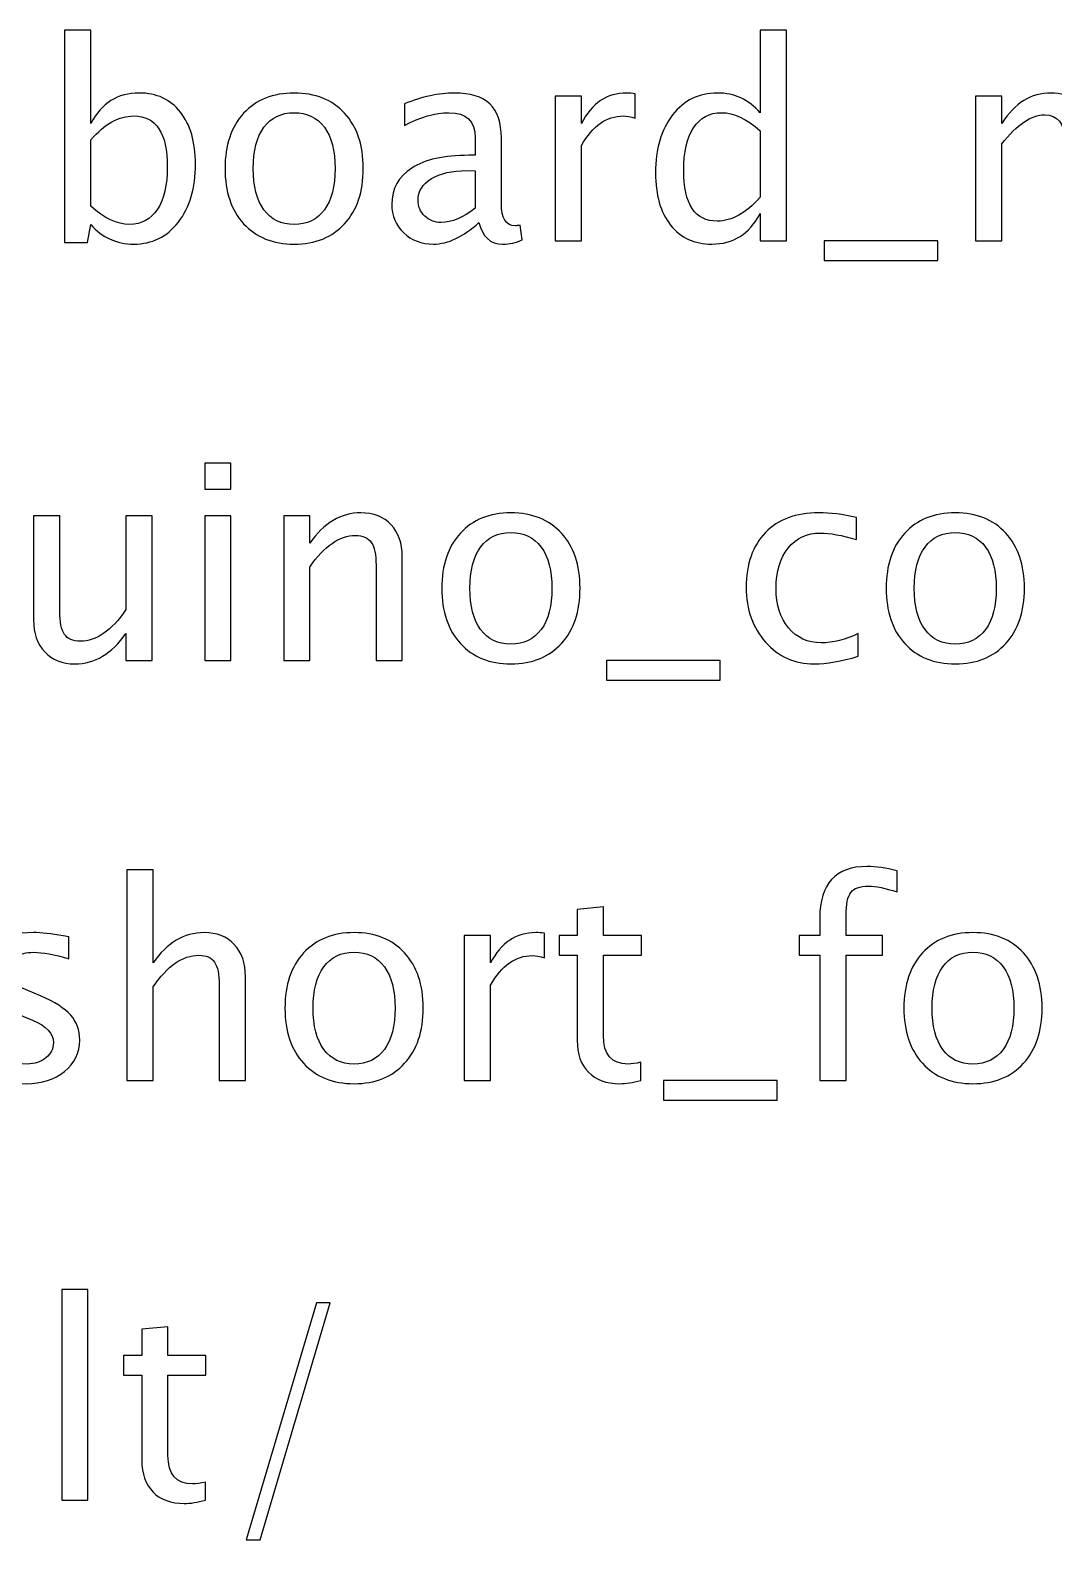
# Model space of a CAD drawing. Header units: centimetres. Extents: x -55 to 43, y -73 to 74.
# Drawn here: x 32.91 to 37.67, y 53.63 to 60.65 of the extents above; entities that cross this region are included whole.
import ezdxf

# ---------------------------------------------------------------- set-up
doc = ezdxf.new("R2010")
doc.units = ezdxf.units.CM
doc.header["$MEASUREMENT"] = 0
doc.layers.add('Layer 1', color=7, linetype='Continuous')

msp = doc.modelspace()

# ---------------------------------------------------------------- linework, layer by layer
at = {"layer": 'Layer 1'}
for points, knots in [([(33.07403, 59.66282), (33.07403, 59.66282), (33.07403, 60.64961), (33.07403, 60.64961), (33.07403, 60.64961), (33.07403, 60.64961), (33.19595, 60.64961), (33.19595, 60.64961), (33.19595, 60.64961), (33.19595, 60.64961), (33.19595, 60.21633), (33.19595, 60.21633), (33.19595, 60.21633), (33.2459, 60.31052), (33.32105, 60.35751), (33.42116, 60.35751), (33.42116, 60.35751), (33.50223, 60.35751), (33.56594, 60.32809), (33.61251, 60.26903), (33.61251, 60.26903), (33.65908, 60.20998), (33.68236, 60.12933), (33.68236, 60.0271), (33.68236, 60.0271), (33.68236, 59.91576), (33.6559, 59.8258), (33.6032, 59.75765), (33.6032, 59.75765), (33.55049, 59.68928), (33.48107, 59.6552), (33.39513, 59.6552), (33.39513, 59.6552), (33.31533, 59.6552), (33.24887, 59.68568), (33.19595, 59.74685), (33.19595, 59.74685), (33.19595, 59.74685), (33.18113, 59.66282), (33.18113, 59.66282), (33.18113, 59.66282), (33.18113, 59.66282), (33.07403, 59.66282), (33.07403, 59.66282)], [0, 0, 0, 0, 0.0833333, 0.0833333, 0.0833333, 0.0833333, 0.1666667, 0.1666667, 0.1666667, 0.1666667, 0.25, 0.25, 0.25, 0.25, 0.3333333, 0.3333333, 0.3333333, 0.3333333, 0.4166667, 0.4166667, 0.4166667, 0.4166667, 0.5, 0.5, 0.5, 0.5, 0.5833333, 0.5833333, 0.5833333, 0.5833333, 0.6666667, 0.6666667, 0.6666667, 0.6666667, 0.75, 0.75, 0.75, 0.75, 0.8333333, 0.8333333, 0.8333333, 0.8333333, 1, 1, 1, 1]), ([(36.30744, 59.67044), (36.30744, 59.67044), (36.30744, 59.79681), (36.30744, 59.79681), (36.30744, 59.79681), (36.2577, 59.7024), (36.18277, 59.6552), (36.08265, 59.6552), (36.08265, 59.6552), (36.00137, 59.6552), (35.93745, 59.68462), (35.89088, 59.74368), (35.89088, 59.74368), (35.84431, 59.80273), (35.82103, 59.88338), (35.82103, 59.98561), (35.82103, 59.98561), (35.82103, 60.09737), (35.84749, 60.18733), (35.90019, 60.25549), (35.90019, 60.25549), (35.95311, 60.32343), (36.02254, 60.35751), (36.10869, 60.35751), (36.10869, 60.35751), (36.18848, 60.35751), (36.25495, 60.32703), (36.30744, 60.26586), (36.30744, 60.26586), (36.30744, 60.26586), (36.30744, 60.64961), (36.30744, 60.64961), (36.30744, 60.64961), (36.30744, 60.64961), (36.42936, 60.64961), (36.42936, 60.64961), (36.42936, 60.64961), (36.42936, 60.64961), (36.42936, 59.67044), (36.42936, 59.67044), (36.42936, 59.67044), (36.42936, 59.67044), (36.30744, 59.67044), (36.30744, 59.67044)], [0, 0, 0, 0, 0.0833333, 0.0833333, 0.0833333, 0.0833333, 0.1666667, 0.1666667, 0.1666667, 0.1666667, 0.25, 0.25, 0.25, 0.25, 0.3333333, 0.3333333, 0.3333333, 0.3333333, 0.4166667, 0.4166667, 0.4166667, 0.4166667, 0.5, 0.5, 0.5, 0.5, 0.5833333, 0.5833333, 0.5833333, 0.5833333, 0.6666667, 0.6666667, 0.6666667, 0.6666667, 0.75, 0.75, 0.75, 0.75, 0.8333333, 0.8333333, 0.8333333, 0.8333333, 1, 1, 1, 1]), ([(34.14125, 59.6552), (34.0424, 59.6552), (33.96409, 59.68674), (33.90651, 59.74982), (33.90651, 59.74982), (33.84873, 59.81289), (33.81994, 59.89862), (33.81994, 60.00678), (33.81994, 60.00678), (33.81994, 60.11473), (33.84873, 60.20024), (33.90651, 60.26311), (33.90651, 60.26311), (33.96409, 60.32597), (34.0424, 60.35751), (34.14125, 60.35751), (34.14125, 60.35751), (34.2401, 60.35751), (34.31842, 60.32597), (34.37599, 60.26311), (34.37599, 60.26311), (34.43377, 60.20024), (34.46256, 60.11473), (34.46256, 60.00678), (34.46256, 60.00678), (34.46256, 59.89862), (34.43377, 59.81289), (34.37599, 59.74982), (34.37599, 59.74982), (34.31842, 59.68674), (34.2401, 59.6552), (34.14125, 59.6552)], [0, 0, 0, 0, 0.1111111, 0.1111111, 0.1111111, 0.1111111, 0.2222222, 0.2222222, 0.2222222, 0.2222222, 0.3333333, 0.3333333, 0.3333333, 0.3333333, 0.4444444, 0.4444444, 0.4444444, 0.4444444, 0.5555556, 0.5555556, 0.5555556, 0.5555556, 0.6666667, 0.6666667, 0.6666667, 0.6666667, 0.7777778, 0.7777778, 0.7777778, 0.7777778, 1, 1, 1, 1]), ([(35.0004, 59.75617), (34.92717, 59.68886), (34.85668, 59.6552), (34.78895, 59.6552), (34.78895, 59.6552), (34.73328, 59.6552), (34.68692, 59.67256), (34.65031, 59.70748), (34.65031, 59.70748), (34.61348, 59.74241), (34.59506, 59.78643), (34.59506, 59.83956), (34.59506, 59.83956), (34.59506, 59.91301), (34.62596, 59.96953), (34.68777, 60.0089), (34.68777, 60.0089), (34.74958, 60.04827), (34.83827, 60.06795), (34.95384, 60.06795), (34.95384, 60.06795), (34.95384, 60.06795), (34.98241, 60.06795), (34.98241, 60.06795), (34.98241, 60.06795), (34.98241, 60.06795), (34.98241, 60.14902), (34.98241, 60.14902), (34.98241, 60.14902), (34.98241, 60.22712), (34.94177, 60.26607), (34.86028, 60.26607), (34.86028, 60.26607), (34.7972, 60.26607), (34.7282, 60.24617), (34.65348, 60.20638), (34.65348, 60.20638), (34.65348, 60.20638), (34.65348, 60.30671), (34.65348, 60.30671), (34.65348, 60.30671), (34.73561, 60.34058), (34.81308, 60.35751), (34.88568, 60.35751), (34.88568, 60.35751), (34.9604, 60.35751), (35.01564, 60.34058), (35.05099, 60.3065), (35.05099, 60.3065), (35.08655, 60.27242), (35.10433, 60.21993), (35.10433, 60.14902), (35.10433, 60.14902), (35.10433, 60.14902), (35.10433, 59.84485), (35.10433, 59.84485), (35.10433, 59.84485), (35.10433, 59.77522), (35.12571, 59.74029), (35.16868, 59.74029), (35.16868, 59.74029), (35.17397, 59.74029), (35.1818, 59.74114), (35.19217, 59.74283), (35.19217, 59.74283), (35.19217, 59.74283), (35.20085, 59.6751), (35.20085, 59.6751), (35.20085, 59.6751), (35.17312, 59.66176), (35.14264, 59.6552), (35.1092, 59.6552), (35.1092, 59.6552), (35.05226, 59.6552), (35.01607, 59.68886), (35.0004, 59.75617)], [0, 0, 0, 0, 0.05, 0.05, 0.05, 0.05, 0.1, 0.1, 0.1, 0.1, 0.15, 0.15, 0.15, 0.15, 0.2, 0.2, 0.2, 0.2, 0.25, 0.25, 0.25, 0.25, 0.3, 0.3, 0.3, 0.3, 0.35, 0.35, 0.35, 0.35, 0.4, 0.4, 0.4, 0.4, 0.45, 0.45, 0.45, 0.45, 0.5, 0.5, 0.5, 0.5, 0.55, 0.55, 0.55, 0.55, 0.6, 0.6, 0.6, 0.6, 0.65, 0.65, 0.65, 0.65, 0.7, 0.7, 0.7, 0.7, 0.75, 0.75, 0.75, 0.75, 0.8, 0.8, 0.8, 0.8, 0.85, 0.85, 0.85, 0.85, 0.9, 0.9, 0.9, 0.9, 1, 1, 1, 1]), ([(35.35473, 59.67044), (35.35473, 59.67044), (35.35473, 60.34354), (35.35473, 60.34354), (35.35473, 60.34354), (35.35473, 60.34354), (35.47665, 60.34354), (35.47665, 60.34354), (35.47665, 60.34354), (35.47665, 60.34354), (35.47665, 60.21633), (35.47665, 60.21633), (35.47665, 60.21633), (35.52512, 60.31052), (35.5954, 60.35751), (35.68768, 60.35751), (35.68768, 60.35751), (35.70017, 60.35751), (35.71329, 60.35645), (35.72684, 60.35434), (35.72684, 60.35434), (35.72684, 60.35434), (35.72684, 60.24025), (35.72684, 60.24025), (35.72684, 60.24025), (35.70567, 60.24723), (35.68705, 60.25083), (35.67096, 60.25083), (35.67096, 60.25083), (35.59349, 60.25083), (35.52872, 60.20511), (35.47665, 60.11346), (35.47665, 60.11346), (35.47665, 60.11346), (35.47665, 59.67044), (35.47665, 59.67044), (35.47665, 59.67044), (35.47665, 59.67044), (35.35473, 59.67044), (35.35473, 59.67044)], [0, 0, 0, 0, 0.0909091, 0.0909091, 0.0909091, 0.0909091, 0.1818182, 0.1818182, 0.1818182, 0.1818182, 0.2727273, 0.2727273, 0.2727273, 0.2727273, 0.3636364, 0.3636364, 0.3636364, 0.3636364, 0.4545455, 0.4545455, 0.4545455, 0.4545455, 0.5454545, 0.5454545, 0.5454545, 0.5454545, 0.6363636, 0.6363636, 0.6363636, 0.6363636, 0.7272727, 0.7272727, 0.7272727, 0.7272727, 0.8181818, 0.8181818, 0.8181818, 0.8181818, 1, 1, 1, 1]), ([(37.30862, 59.67044), (37.30862, 59.67044), (37.30862, 60.34354), (37.30862, 60.34354), (37.30862, 60.34354), (37.30862, 60.34354), (37.43054, 60.34354), (37.43054, 60.34354), (37.43054, 60.34354), (37.43054, 60.34354), (37.43054, 60.21633), (37.43054, 60.21633), (37.43054, 60.21633), (37.49002, 60.31052), (37.56622, 60.35751), (37.65956, 60.35751), (37.65956, 60.35751), (37.74952, 60.35751), (37.81069, 60.31052), (37.84329, 60.21633), (37.84329, 60.21633), (37.90108, 60.31137), (37.97643, 60.35878), (38.06893, 60.35878), (38.06893, 60.35878), (38.12798, 60.35878), (38.17391, 60.34142), (38.20672, 60.3065), (38.20672, 60.3065), (38.23953, 60.27157), (38.25604, 60.22268), (38.25604, 60.15981), (38.25604, 60.15981), (38.25604, 60.15981), (38.25604, 59.67044), (38.25604, 59.67044), (38.25604, 59.67044), (38.25604, 59.67044), (38.13412, 59.67044), (38.13412, 59.67044), (38.13412, 59.67044), (38.13412, 59.67044), (38.13412, 60.13971), (38.13412, 60.13971), (38.13412, 60.13971), (38.13412, 60.21633), (38.10364, 60.25464), (38.04268, 60.25464), (38.04268, 60.25464), (37.97939, 60.25464), (37.91293, 60.20998), (37.84329, 60.12044), (37.84329, 60.12044), (37.84329, 60.12044), (37.84329, 59.67044), (37.84329, 59.67044), (37.84329, 59.67044), (37.84329, 59.67044), (37.72137, 59.67044), (37.72137, 59.67044), (37.72137, 59.67044), (37.72137, 59.67044), (37.72137, 60.14013), (37.72137, 60.14013), (37.72137, 60.14013), (37.72137, 60.21739), (37.69047, 60.25591), (37.62845, 60.25591), (37.62845, 60.25591), (37.56685, 60.25591), (37.50081, 60.21104), (37.43054, 60.12108), (37.43054, 60.12108), (37.43054, 60.12108), (37.43054, 59.67044), (37.43054, 59.67044), (37.43054, 59.67044), (37.43054, 59.67044), (37.30862, 59.67044), (37.30862, 59.67044)], [0, 0, 0, 0, 0.047619, 0.047619, 0.047619, 0.047619, 0.0952381, 0.0952381, 0.0952381, 0.0952381, 0.1428571, 0.1428571, 0.1428571, 0.1428571, 0.1904762, 0.1904762, 0.1904762, 0.1904762, 0.2380952, 0.2380952, 0.2380952, 0.2380952, 0.2857143, 0.2857143, 0.2857143, 0.2857143, 0.3333333, 0.3333333, 0.3333333, 0.3333333, 0.3809524, 0.3809524, 0.3809524, 0.3809524, 0.4285714, 0.4285714, 0.4285714, 0.4285714, 0.4761905, 0.4761905, 0.4761905, 0.4761905, 0.5238095, 0.5238095, 0.5238095, 0.5238095, 0.5714286, 0.5714286, 0.5714286, 0.5714286, 0.6190476, 0.6190476, 0.6190476, 0.6190476, 0.6666667, 0.6666667, 0.6666667, 0.6666667, 0.7142857, 0.7142857, 0.7142857, 0.7142857, 0.7619048, 0.7619048, 0.7619048, 0.7619048, 0.8095238, 0.8095238, 0.8095238, 0.8095238, 0.8571429, 0.8571429, 0.8571429, 0.8571429, 0.9047619, 0.9047619, 0.9047619, 0.9047619, 1, 1, 1, 1]), ([(33.19595, 59.83088), (33.25882, 59.77479), (33.31872, 59.74664), (33.37566, 59.74664), (33.37566, 59.74664), (33.43175, 59.74664), (33.47514, 59.77014), (33.50562, 59.81691), (33.50562, 59.81691), (33.53631, 59.86369), (33.55155, 59.92952), (33.55155, 60.01461), (33.55155, 60.01461), (33.55155, 60.17209), (33.49948, 60.25083), (33.39534, 60.25083), (33.39534, 60.25083), (33.32718, 60.25083), (33.26072, 60.214), (33.19595, 60.14013), (33.19595, 60.14013), (33.19595, 60.14013), (33.19595, 59.83088), (33.19595, 59.83088)], [0, 0, 0, 0, 0.1428571, 0.1428571, 0.1428571, 0.1428571, 0.2857143, 0.2857143, 0.2857143, 0.2857143, 0.4285714, 0.4285714, 0.4285714, 0.4285714, 0.5714286, 0.5714286, 0.5714286, 0.5714286, 0.7142857, 0.7142857, 0.7142857, 0.7142857, 1, 1, 1, 1]), ([(34.14104, 59.74664), (34.20136, 59.74664), (34.24835, 59.76929), (34.2818, 59.8148), (34.2818, 59.8148), (34.31503, 59.86009), (34.33175, 59.92423), (34.33175, 60.00678), (34.33175, 60.00678), (34.33175, 60.08912), (34.31503, 60.15304), (34.2818, 60.19834), (34.2818, 60.19834), (34.24835, 60.24342), (34.20136, 60.26607), (34.14104, 60.26607), (34.14104, 60.26607), (34.0805, 60.26607), (34.03351, 60.24342), (34.00049, 60.19834), (34.00049, 60.19834), (33.96726, 60.15304), (33.95075, 60.08912), (33.95075, 60.00678), (33.95075, 60.00678), (33.95075, 59.92423), (33.96726, 59.86009), (34.00049, 59.8148), (34.00049, 59.8148), (34.03351, 59.76929), (34.0805, 59.74664), (34.14104, 59.74664)], [0, 0, 0, 0, 0.1111111, 0.1111111, 0.1111111, 0.1111111, 0.2222222, 0.2222222, 0.2222222, 0.2222222, 0.3333333, 0.3333333, 0.3333333, 0.3333333, 0.4444444, 0.4444444, 0.4444444, 0.4444444, 0.5555556, 0.5555556, 0.5555556, 0.5555556, 0.6666667, 0.6666667, 0.6666667, 0.6666667, 0.7777778, 0.7777778, 0.7777778, 0.7777778, 1, 1, 1, 1]), ([(36.30744, 60.18246), (36.24415, 60.23813), (36.18425, 60.26607), (36.12752, 60.26607), (36.12752, 60.26607), (36.07164, 60.26607), (36.02846, 60.24279), (35.99777, 60.19601), (35.99777, 60.19601), (35.96708, 60.14944), (35.95184, 60.0834), (35.95184, 59.99789), (35.95184, 59.99789), (35.95184, 59.84062), (36.00391, 59.76188), (36.10826, 59.76188), (36.10826, 59.76188), (36.176, 59.76188), (36.24246, 59.79892), (36.30744, 59.87279), (36.30744, 59.87279), (36.30744, 59.87279), (36.30744, 60.18246), (36.30744, 60.18246)], [0, 0, 0, 0, 0.1428571, 0.1428571, 0.1428571, 0.1428571, 0.2857143, 0.2857143, 0.2857143, 0.2857143, 0.4285714, 0.4285714, 0.4285714, 0.4285714, 0.5714286, 0.5714286, 0.5714286, 0.5714286, 0.7142857, 0.7142857, 0.7142857, 0.7142857, 1, 1, 1, 1]), ([(34.98241, 59.82263), (34.98241, 59.82263), (34.98241, 59.99556), (34.98241, 59.99556), (34.98241, 59.99556), (34.98241, 59.99556), (34.94325, 59.99683), (34.94325, 59.99683), (34.94325, 59.99683), (34.87552, 59.99683), (34.82091, 59.98434), (34.77921, 59.95937), (34.77921, 59.95937), (34.73772, 59.93418), (34.71698, 59.90095), (34.71698, 59.85946), (34.71698, 59.85946), (34.71698, 59.83046), (34.72735, 59.80591), (34.74788, 59.7858), (34.74788, 59.7858), (34.76863, 59.76569), (34.79382, 59.75553), (34.82366, 59.75553), (34.82366, 59.75553), (34.87446, 59.75553), (34.92738, 59.77797), (34.98241, 59.82263)], [0, 0, 0, 0, 0.125, 0.125, 0.125, 0.125, 0.25, 0.25, 0.25, 0.25, 0.375, 0.375, 0.375, 0.375, 0.5, 0.5, 0.5, 0.5, 0.625, 0.625, 0.625, 0.625, 0.75, 0.75, 0.75, 0.75, 1, 1, 1, 1]), ([(36.60504, 59.579), (36.60504, 59.579), (36.60504, 59.67044), (36.60504, 59.67044), (36.60504, 59.67044), (36.60504, 59.67044), (37.13336, 59.67044), (37.13336, 59.67044), (37.13336, 59.67044), (37.13336, 59.67044), (37.13336, 59.579), (37.13336, 59.579), (37.13336, 59.579), (37.13336, 59.579), (36.60504, 59.579), (36.60504, 59.579)], [0, 0, 0, 0, 0.2, 0.2, 0.2, 0.2, 0.4, 0.4, 0.4, 0.4, 0.6, 0.6, 0.6, 0.6, 1, 1, 1, 1]), ([(33.72555, 58.51516), (33.72555, 58.51516), (33.72555, 58.63708), (33.72555, 58.63708), (33.72555, 58.63708), (33.72555, 58.63708), (33.84747, 58.63708), (33.84747, 58.63708), (33.84747, 58.63708), (33.84747, 58.63708), (33.84747, 58.51516), (33.84747, 58.51516), (33.84747, 58.51516), (33.84747, 58.51516), (33.72555, 58.51516), (33.72555, 58.51516)], [0, 0, 0, 0, 0.2, 0.2, 0.2, 0.2, 0.4, 0.4, 0.4, 0.4, 0.6, 0.6, 0.6, 0.6, 1, 1, 1, 1]), ([(33.35894, 57.71887), (33.35894, 57.71887), (33.35894, 57.84545), (33.35894, 57.84545), (33.35894, 57.84545), (33.29396, 57.75083), (33.21501, 57.70363), (33.1223, 57.70363), (33.1223, 57.70363), (33.06345, 57.70363), (33.01668, 57.72205), (32.98196, 57.75909), (32.98196, 57.75909), (32.94704, 57.79613), (32.92968, 57.84587), (32.92968, 57.90874), (32.92968, 57.90874), (32.92968, 57.90874), (32.92968, 58.39197), (32.92968, 58.39197), (32.92968, 58.39197), (32.92968, 58.39197), (33.0516, 58.39197), (33.0516, 58.39197), (33.0516, 58.39197), (33.0516, 58.39197), (33.0516, 57.94853), (33.0516, 57.94853), (33.0516, 57.94853), (33.0516, 57.89794), (33.05901, 57.86217), (33.07361, 57.841), (33.07361, 57.841), (33.08843, 57.81962), (33.11298, 57.80904), (33.14749, 57.80904), (33.14749, 57.80904), (33.22199, 57.80904), (33.29269, 57.85794), (33.35894, 57.95594), (33.35894, 57.95594), (33.35894, 57.95594), (33.35894, 58.39197), (33.35894, 58.39197), (33.35894, 58.39197), (33.35894, 58.39197), (33.48086, 58.39197), (33.48086, 58.39197), (33.48086, 58.39197), (33.48086, 58.39197), (33.48086, 57.71887), (33.48086, 57.71887), (33.48086, 57.71887), (33.48086, 57.71887), (33.35894, 57.71887), (33.35894, 57.71887)], [0, 0, 0, 0, 0.0666667, 0.0666667, 0.0666667, 0.0666667, 0.1333333, 0.1333333, 0.1333333, 0.1333333, 0.2, 0.2, 0.2, 0.2, 0.2666667, 0.2666667, 0.2666667, 0.2666667, 0.3333333, 0.3333333, 0.3333333, 0.3333333, 0.4, 0.4, 0.4, 0.4, 0.4666667, 0.4666667, 0.4666667, 0.4666667, 0.5333333, 0.5333333, 0.5333333, 0.5333333, 0.6, 0.6, 0.6, 0.6, 0.6666667, 0.6666667, 0.6666667, 0.6666667, 0.7333333, 0.7333333, 0.7333333, 0.7333333, 0.8, 0.8, 0.8, 0.8, 0.8666667, 0.8666667, 0.8666667, 0.8666667, 1, 1, 1, 1]), ([(33.72555, 57.71887), (33.72555, 57.71887), (33.72555, 58.39197), (33.72555, 58.39197), (33.72555, 58.39197), (33.72555, 58.39197), (33.84747, 58.39197), (33.84747, 58.39197), (33.84747, 58.39197), (33.84747, 58.39197), (33.84747, 57.71887), (33.84747, 57.71887), (33.84747, 57.71887), (33.84747, 57.71887), (33.72555, 57.71887), (33.72555, 57.71887)], [0, 0, 0, 0, 0.2, 0.2, 0.2, 0.2, 0.4, 0.4, 0.4, 0.4, 0.6, 0.6, 0.6, 0.6, 1, 1, 1, 1]), ([(34.09258, 57.71887), (34.09258, 57.71887), (34.09258, 58.39197), (34.09258, 58.39197), (34.09258, 58.39197), (34.09258, 58.39197), (34.2145, 58.39197), (34.2145, 58.39197), (34.2145, 58.39197), (34.2145, 58.39197), (34.2145, 58.26476), (34.2145, 58.26476), (34.2145, 58.26476), (34.27906, 58.35895), (34.35822, 58.40594), (34.45178, 58.40594), (34.45178, 58.40594), (34.51062, 58.40594), (34.5574, 58.38753), (34.5919, 58.35048), (34.5919, 58.35048), (34.6264, 58.31365), (34.64376, 58.26391), (34.64376, 58.20168), (34.64376, 58.20168), (34.64376, 58.20168), (34.64376, 57.71887), (34.64376, 57.71887), (34.64376, 57.71887), (34.64376, 57.71887), (34.52184, 57.71887), (34.52184, 57.71887), (34.52184, 57.71887), (34.52184, 57.71887), (34.52184, 58.16189), (34.52184, 58.16189), (34.52184, 58.16189), (34.52184, 58.21184), (34.51443, 58.2474), (34.49983, 58.26857), (34.49983, 58.26857), (34.48501, 58.28995), (34.46067, 58.30053), (34.42659, 58.30053), (34.42659, 58.30053), (34.35166, 58.30053), (34.28096, 58.25164), (34.2145, 58.15385), (34.2145, 58.15385), (34.2145, 58.15385), (34.2145, 57.71887), (34.2145, 57.71887), (34.2145, 57.71887), (34.2145, 57.71887), (34.09258, 57.71887), (34.09258, 57.71887)], [0, 0, 0, 0, 0.0666667, 0.0666667, 0.0666667, 0.0666667, 0.1333333, 0.1333333, 0.1333333, 0.1333333, 0.2, 0.2, 0.2, 0.2, 0.2666667, 0.2666667, 0.2666667, 0.2666667, 0.3333333, 0.3333333, 0.3333333, 0.3333333, 0.4, 0.4, 0.4, 0.4, 0.4666667, 0.4666667, 0.4666667, 0.4666667, 0.5333333, 0.5333333, 0.5333333, 0.5333333, 0.6, 0.6, 0.6, 0.6, 0.6666667, 0.6666667, 0.6666667, 0.6666667, 0.7333333, 0.7333333, 0.7333333, 0.7333333, 0.8, 0.8, 0.8, 0.8, 0.8666667, 0.8666667, 0.8666667, 0.8666667, 1, 1, 1, 1]), ([(35.1488, 57.70363), (35.04995, 57.70363), (34.97164, 57.73517), (34.91406, 57.79825), (34.91406, 57.79825), (34.85628, 57.86132), (34.82749, 57.94705), (34.82749, 58.05521), (34.82749, 58.05521), (34.82749, 58.16316), (34.85628, 58.24867), (34.91406, 58.31154), (34.91406, 58.31154), (34.97164, 58.3744), (35.04995, 58.40594), (35.1488, 58.40594), (35.1488, 58.40594), (35.24765, 58.40594), (35.32597, 58.3744), (35.38354, 58.31154), (35.38354, 58.31154), (35.44132, 58.24867), (35.47011, 58.16316), (35.47011, 58.05521), (35.47011, 58.05521), (35.47011, 57.94705), (35.44132, 57.86132), (35.38354, 57.79825), (35.38354, 57.79825), (35.32597, 57.73517), (35.24765, 57.70363), (35.1488, 57.70363)], [0, 0, 0, 0, 0.1111111, 0.1111111, 0.1111111, 0.1111111, 0.2222222, 0.2222222, 0.2222222, 0.2222222, 0.3333333, 0.3333333, 0.3333333, 0.3333333, 0.4444444, 0.4444444, 0.4444444, 0.4444444, 0.5555556, 0.5555556, 0.5555556, 0.5555556, 0.6666667, 0.6666667, 0.6666667, 0.6666667, 0.7777778, 0.7777778, 0.7777778, 0.7777778, 1, 1, 1, 1]), ([(36.76339, 57.73919), (36.68444, 57.71548), (36.61628, 57.70363), (36.55892, 57.70363), (36.55892, 57.70363), (36.4679, 57.70363), (36.39255, 57.73729), (36.33265, 57.80438), (36.33265, 57.80438), (36.27275, 57.87169), (36.24269, 57.95657), (36.24269, 58.05881), (36.24269, 58.05881), (36.24269, 58.16803), (36.27232, 58.25333), (36.33159, 58.31429), (36.33159, 58.31429), (36.39086, 58.37546), (36.47362, 58.40594), (36.57988, 58.40594), (36.57988, 58.40594), (36.63216, 58.40594), (36.691, 58.39874), (36.75577, 58.38435), (36.75577, 58.38435), (36.75577, 58.38435), (36.75577, 58.28148), (36.75577, 58.28148), (36.75577, 58.28148), (36.68698, 58.3018), (36.63089, 58.31196), (36.58771, 58.31196), (36.58771, 58.31196), (36.52505, 58.31196), (36.47489, 58.28847), (36.43742, 58.24169), (36.43742, 58.24169), (36.39996, 58.19491), (36.38112, 58.13247), (36.38112, 58.05457), (36.38112, 58.05457), (36.38112, 57.97901), (36.40059, 57.91805), (36.43933, 57.87127), (36.43933, 57.87127), (36.47806, 57.8247), (36.52865, 57.80142), (36.59152, 57.80142), (36.59152, 57.80142), (36.64719, 57.80142), (36.70434, 57.81581), (36.76339, 57.8446), (36.76339, 57.8446), (36.76339, 57.8446), (36.76339, 57.73919), (36.76339, 57.73919)], [0, 0, 0, 0, 0.0666667, 0.0666667, 0.0666667, 0.0666667, 0.1333333, 0.1333333, 0.1333333, 0.1333333, 0.2, 0.2, 0.2, 0.2, 0.2666667, 0.2666667, 0.2666667, 0.2666667, 0.3333333, 0.3333333, 0.3333333, 0.3333333, 0.4, 0.4, 0.4, 0.4, 0.4666667, 0.4666667, 0.4666667, 0.4666667, 0.5333333, 0.5333333, 0.5333333, 0.5333333, 0.6, 0.6, 0.6, 0.6, 0.6666667, 0.6666667, 0.6666667, 0.6666667, 0.7333333, 0.7333333, 0.7333333, 0.7333333, 0.8, 0.8, 0.8, 0.8, 0.8666667, 0.8666667, 0.8666667, 0.8666667, 1, 1, 1, 1]), ([(37.21445, 57.70363), (37.1156, 57.70363), (37.03729, 57.73517), (36.97971, 57.79825), (36.97971, 57.79825), (36.92193, 57.86132), (36.89314, 57.94705), (36.89314, 58.05521), (36.89314, 58.05521), (36.89314, 58.16316), (36.92193, 58.24867), (36.97971, 58.31154), (36.97971, 58.31154), (37.03729, 58.3744), (37.1156, 58.40594), (37.21445, 58.40594), (37.21445, 58.40594), (37.3133, 58.40594), (37.39162, 58.3744), (37.44919, 58.31154), (37.44919, 58.31154), (37.50697, 58.24867), (37.53576, 58.16316), (37.53576, 58.05521), (37.53576, 58.05521), (37.53576, 57.94705), (37.50697, 57.86132), (37.44919, 57.79825), (37.44919, 57.79825), (37.39162, 57.73517), (37.3133, 57.70363), (37.21445, 57.70363)], [0, 0, 0, 0, 0.1111111, 0.1111111, 0.1111111, 0.1111111, 0.2222222, 0.2222222, 0.2222222, 0.2222222, 0.3333333, 0.3333333, 0.3333333, 0.3333333, 0.4444444, 0.4444444, 0.4444444, 0.4444444, 0.5555556, 0.5555556, 0.5555556, 0.5555556, 0.6666667, 0.6666667, 0.6666667, 0.6666667, 0.7777778, 0.7777778, 0.7777778, 0.7777778, 1, 1, 1, 1]), ([(35.14859, 57.79507), (35.20891, 57.79507), (35.2559, 57.81772), (35.28935, 57.86323), (35.28935, 57.86323), (35.32258, 57.90852), (35.3393, 57.97266), (35.3393, 58.05521), (35.3393, 58.05521), (35.3393, 58.13755), (35.32258, 58.20147), (35.28935, 58.24677), (35.28935, 58.24677), (35.2559, 58.29185), (35.20891, 58.3145), (35.14859, 58.3145), (35.14859, 58.3145), (35.08805, 58.3145), (35.04106, 58.29185), (35.00804, 58.24677), (35.00804, 58.24677), (34.97481, 58.20147), (34.9583, 58.13755), (34.9583, 58.05521), (34.9583, 58.05521), (34.9583, 57.97266), (34.97481, 57.90852), (35.00804, 57.86323), (35.00804, 57.86323), (35.04106, 57.81772), (35.08805, 57.79507), (35.14859, 57.79507)], [0, 0, 0, 0, 0.1111111, 0.1111111, 0.1111111, 0.1111111, 0.2222222, 0.2222222, 0.2222222, 0.2222222, 0.3333333, 0.3333333, 0.3333333, 0.3333333, 0.4444444, 0.4444444, 0.4444444, 0.4444444, 0.5555556, 0.5555556, 0.5555556, 0.5555556, 0.6666667, 0.6666667, 0.6666667, 0.6666667, 0.7777778, 0.7777778, 0.7777778, 0.7777778, 1, 1, 1, 1]), ([(37.21424, 57.79507), (37.27456, 57.79507), (37.32155, 57.81772), (37.355, 57.86323), (37.355, 57.86323), (37.38823, 57.90852), (37.40495, 57.97266), (37.40495, 58.05521), (37.40495, 58.05521), (37.40495, 58.13755), (37.38823, 58.20147), (37.355, 58.24677), (37.355, 58.24677), (37.32155, 58.29185), (37.27456, 58.3145), (37.21424, 58.3145), (37.21424, 58.3145), (37.1537, 58.3145), (37.10671, 58.29185), (37.07369, 58.24677), (37.07369, 58.24677), (37.04046, 58.20147), (37.02395, 58.13755), (37.02395, 58.05521), (37.02395, 58.05521), (37.02395, 57.97266), (37.04046, 57.90852), (37.07369, 57.86323), (37.07369, 57.86323), (37.10671, 57.81772), (37.1537, 57.79507), (37.21424, 57.79507)], [0, 0, 0, 0, 0.1111111, 0.1111111, 0.1111111, 0.1111111, 0.2222222, 0.2222222, 0.2222222, 0.2222222, 0.3333333, 0.3333333, 0.3333333, 0.3333333, 0.4444444, 0.4444444, 0.4444444, 0.4444444, 0.5555556, 0.5555556, 0.5555556, 0.5555556, 0.6666667, 0.6666667, 0.6666667, 0.6666667, 0.7777778, 0.7777778, 0.7777778, 0.7777778, 1, 1, 1, 1]), ([(35.59245, 57.62743), (35.59245, 57.62743), (35.59245, 57.71887), (35.59245, 57.71887), (35.59245, 57.71887), (35.59245, 57.71887), (36.12077, 57.71887), (36.12077, 57.71887), (36.12077, 57.71887), (36.12077, 57.71887), (36.12077, 57.62743), (36.12077, 57.62743), (36.12077, 57.62743), (36.12077, 57.62743), (35.59245, 57.62743), (35.59245, 57.62743)], [0, 0, 0, 0, 0.2, 0.2, 0.2, 0.2, 0.4, 0.4, 0.4, 0.4, 0.6, 0.6, 0.6, 0.6, 1, 1, 1, 1]), ([(33.3637, 55.7673), (33.3637, 55.7673), (33.3637, 56.74647), (33.3637, 56.74647), (33.3637, 56.74647), (33.3637, 56.74647), (33.48562, 56.74647), (33.48562, 56.74647), (33.48562, 56.74647), (33.48562, 56.74647), (33.48562, 56.31319), (33.48562, 56.31319), (33.48562, 56.31319), (33.55018, 56.40738), (33.62934, 56.45437), (33.7229, 56.45437), (33.7229, 56.45437), (33.78174, 56.45437), (33.82852, 56.43596), (33.86302, 56.39891), (33.86302, 56.39891), (33.89752, 56.36208), (33.91488, 56.31234), (33.91488, 56.25011), (33.91488, 56.25011), (33.91488, 56.25011), (33.91488, 55.7673), (33.91488, 55.7673), (33.91488, 55.7673), (33.91488, 55.7673), (33.79296, 55.7673), (33.79296, 55.7673), (33.79296, 55.7673), (33.79296, 55.7673), (33.79296, 56.21032), (33.79296, 56.21032), (33.79296, 56.21032), (33.79296, 56.26027), (33.78555, 56.29583), (33.77095, 56.317), (33.77095, 56.317), (33.75613, 56.33838), (33.73179, 56.34896), (33.69771, 56.34896), (33.69771, 56.34896), (33.62278, 56.34896), (33.55208, 56.30007), (33.48562, 56.20228), (33.48562, 56.20228), (33.48562, 56.20228), (33.48562, 55.7673), (33.48562, 55.7673), (33.48562, 55.7673), (33.48562, 55.7673), (33.3637, 55.7673), (33.3637, 55.7673)], [0, 0, 0, 0, 0.0666667, 0.0666667, 0.0666667, 0.0666667, 0.1333333, 0.1333333, 0.1333333, 0.1333333, 0.2, 0.2, 0.2, 0.2, 0.2666667, 0.2666667, 0.2666667, 0.2666667, 0.3333333, 0.3333333, 0.3333333, 0.3333333, 0.4, 0.4, 0.4, 0.4, 0.4666667, 0.4666667, 0.4666667, 0.4666667, 0.5333333, 0.5333333, 0.5333333, 0.5333333, 0.6, 0.6, 0.6, 0.6, 0.6666667, 0.6666667, 0.6666667, 0.6666667, 0.7333333, 0.7333333, 0.7333333, 0.7333333, 0.8, 0.8, 0.8, 0.8, 0.8666667, 0.8666667, 0.8666667, 0.8666667, 1, 1, 1, 1]), ([(36.58463, 55.7673), (36.58463, 55.7673), (36.58463, 56.34896), (36.58463, 56.34896), (36.58463, 56.34896), (36.58463, 56.34896), (36.48917, 56.34896), (36.48917, 56.34896), (36.48917, 56.34896), (36.48917, 56.34896), (36.48917, 56.4404), (36.48917, 56.4404), (36.48917, 56.4404), (36.48917, 56.4404), (36.58463, 56.4404), (36.58463, 56.4404), (36.58463, 56.4404), (36.58463, 56.4404), (36.58463, 56.52105), (36.58463, 56.52105), (36.58463, 56.52105), (36.58463, 56.68149), (36.65787, 56.76171), (36.80434, 56.76171), (36.80434, 56.76171), (36.8454, 56.76171), (36.89197, 56.75494), (36.94404, 56.74139), (36.94404, 56.74139), (36.94404, 56.74139), (36.94404, 56.6436), (36.94404, 56.6436), (36.94404, 56.6436), (36.8888, 56.66138), (36.84456, 56.67027), (36.81133, 56.67027), (36.81133, 56.67027), (36.7709, 56.67027), (36.74338, 56.66075), (36.72878, 56.64148), (36.72878, 56.64148), (36.71396, 56.62222), (36.70655, 56.58645), (36.70655, 56.53417), (36.70655, 56.53417), (36.70655, 56.53417), (36.70655, 56.4404), (36.70655, 56.4404), (36.70655, 56.4404), (36.70655, 56.4404), (36.87567, 56.4404), (36.87567, 56.4404), (36.87567, 56.4404), (36.87567, 56.4404), (36.87567, 56.34896), (36.87567, 56.34896), (36.87567, 56.34896), (36.87567, 56.34896), (36.70655, 56.34896), (36.70655, 56.34896), (36.70655, 56.34896), (36.70655, 56.34896), (36.70655, 55.7673), (36.70655, 55.7673), (36.70655, 55.7673), (36.70655, 55.7673), (36.58463, 55.7673), (36.58463, 55.7673)], [0, 0, 0, 0, 0.0555556, 0.0555556, 0.0555556, 0.0555556, 0.1111111, 0.1111111, 0.1111111, 0.1111111, 0.1666667, 0.1666667, 0.1666667, 0.1666667, 0.2222222, 0.2222222, 0.2222222, 0.2222222, 0.2777778, 0.2777778, 0.2777778, 0.2777778, 0.3333333, 0.3333333, 0.3333333, 0.3333333, 0.3888889, 0.3888889, 0.3888889, 0.3888889, 0.4444444, 0.4444444, 0.4444444, 0.4444444, 0.5, 0.5, 0.5, 0.5, 0.5555556, 0.5555556, 0.5555556, 0.5555556, 0.6111111, 0.6111111, 0.6111111, 0.6111111, 0.6666667, 0.6666667, 0.6666667, 0.6666667, 0.7222222, 0.7222222, 0.7222222, 0.7222222, 0.7777778, 0.7777778, 0.7777778, 0.7777778, 0.8333333, 0.8333333, 0.8333333, 0.8333333, 0.8888889, 0.8888889, 0.8888889, 0.8888889, 1, 1, 1, 1]), ([(35.75278, 55.76751), (35.7151, 55.75714), (35.6823, 55.75206), (35.65457, 55.75206), (35.65457, 55.75206), (35.59234, 55.75206), (35.54387, 55.76984), (35.50915, 55.8054), (35.50915, 55.8054), (35.47423, 55.84096), (35.45687, 55.89028), (35.45687, 55.95357), (35.45687, 55.95357), (35.45687, 55.95357), (35.45687, 56.34896), (35.45687, 56.34896), (35.45687, 56.34896), (35.45687, 56.34896), (35.37263, 56.34896), (35.37263, 56.34896), (35.37263, 56.34896), (35.37263, 56.34896), (35.37263, 56.4404), (35.37263, 56.4404), (35.37263, 56.4404), (35.37263, 56.4404), (35.45687, 56.4404), (35.45687, 56.4404), (35.45687, 56.4404), (35.45687, 56.4404), (35.45687, 56.56211), (35.45687, 56.56211), (35.45687, 56.56211), (35.45687, 56.56211), (35.57879, 56.57375), (35.57879, 56.57375), (35.57879, 56.57375), (35.57879, 56.57375), (35.57879, 56.4404), (35.57879, 56.4404), (35.57879, 56.4404), (35.57879, 56.4404), (35.75532, 56.4404), (35.75532, 56.4404), (35.75532, 56.4404), (35.75532, 56.4404), (35.75532, 56.34896), (35.75532, 56.34896), (35.75532, 56.34896), (35.75532, 56.34896), (35.57879, 56.34896), (35.57879, 56.34896), (35.57879, 56.34896), (35.57879, 56.34896), (35.57879, 55.97558), (35.57879, 55.97558), (35.57879, 55.97558), (35.57879, 55.88753), (35.6171, 55.8435), (35.69351, 55.8435), (35.69351, 55.8435), (35.70981, 55.8435), (35.7295, 55.84625), (35.75278, 55.85154), (35.75278, 55.85154), (35.75278, 55.85154), (35.75278, 55.76751), (35.75278, 55.76751)], [0, 0, 0, 0, 0.0555556, 0.0555556, 0.0555556, 0.0555556, 0.1111111, 0.1111111, 0.1111111, 0.1111111, 0.1666667, 0.1666667, 0.1666667, 0.1666667, 0.2222222, 0.2222222, 0.2222222, 0.2222222, 0.2777778, 0.2777778, 0.2777778, 0.2777778, 0.3333333, 0.3333333, 0.3333333, 0.3333333, 0.3888889, 0.3888889, 0.3888889, 0.3888889, 0.4444444, 0.4444444, 0.4444444, 0.4444444, 0.5, 0.5, 0.5, 0.5, 0.5555556, 0.5555556, 0.5555556, 0.5555556, 0.6111111, 0.6111111, 0.6111111, 0.6111111, 0.6666667, 0.6666667, 0.6666667, 0.6666667, 0.7222222, 0.7222222, 0.7222222, 0.7222222, 0.7777778, 0.7777778, 0.7777778, 0.7777778, 0.8333333, 0.8333333, 0.8333333, 0.8333333, 0.8888889, 0.8888889, 0.8888889, 0.8888889, 1, 1, 1, 1]), ([(32.69208, 55.79143), (32.69208, 55.79143), (32.69208, 55.90319), (32.69208, 55.90319), (32.69208, 55.90319), (32.77188, 55.8634), (32.84109, 55.8435), (32.90015, 55.8435), (32.90015, 55.8435), (32.93529, 55.8435), (32.9645, 55.85303), (32.98757, 55.87208), (32.98757, 55.87208), (33.01064, 55.89091), (33.02228, 55.91462), (33.02228, 55.9432), (33.02228, 55.9432), (33.02228, 55.98489), (32.9899, 56.0194), (32.92513, 56.0467), (32.92513, 56.0467), (32.92513, 56.0467), (32.85379, 56.07697), (32.85379, 56.07697), (32.85379, 56.07697), (32.7486, 56.12057), (32.69589, 56.18365), (32.69589, 56.26556), (32.69589, 56.26556), (32.69589, 56.3242), (32.71663, 56.37034), (32.75812, 56.40399), (32.75812, 56.40399), (32.79961, 56.43765), (32.85655, 56.45437), (32.92872, 56.45437), (32.92872, 56.45437), (32.96619, 56.45437), (33.01276, 56.44929), (33.068, 56.43892), (33.068, 56.43892), (33.068, 56.43892), (33.0934, 56.43405), (33.0934, 56.43405), (33.0934, 56.43405), (33.0934, 56.43405), (33.0934, 56.33245), (33.0934, 56.33245), (33.0934, 56.33245), (33.02546, 56.35277), (32.97127, 56.36293), (32.93084, 56.36293), (32.93084, 56.36293), (32.89528, 56.36293), (32.86713, 56.3551), (32.84575, 56.33965), (32.84575, 56.33965), (32.82458, 56.3242), (32.814, 56.30345), (32.814, 56.27742), (32.814, 56.27742), (32.814, 56.2408), (32.84363, 56.20968), (32.90311, 56.1845), (32.90311, 56.1845), (32.90311, 56.1845), (32.96174, 56.15973), (32.96174, 56.15973), (32.96174, 56.15973), (33.02821, 56.13179), (33.0752, 56.10216), (33.10271, 56.07104), (33.10271, 56.07104), (33.13044, 56.03993), (33.1442, 56.00098), (33.1442, 55.95441), (33.1442, 55.95441), (33.1442, 55.89536), (33.12092, 55.84689), (33.07414, 55.809), (33.07414, 55.809), (33.02757, 55.77111), (32.96788, 55.75206), (32.89528, 55.75206), (32.89528, 55.75206), (32.8394, 55.75206), (32.77188, 55.76518), (32.69208, 55.79143)], [0, 0, 0, 0, 0.0434783, 0.0434783, 0.0434783, 0.0434783, 0.0869565, 0.0869565, 0.0869565, 0.0869565, 0.1304348, 0.1304348, 0.1304348, 0.1304348, 0.173913, 0.173913, 0.173913, 0.173913, 0.2173913, 0.2173913, 0.2173913, 0.2173913, 0.2608696, 0.2608696, 0.2608696, 0.2608696, 0.3043478, 0.3043478, 0.3043478, 0.3043478, 0.3478261, 0.3478261, 0.3478261, 0.3478261, 0.3913043, 0.3913043, 0.3913043, 0.3913043, 0.4347826, 0.4347826, 0.4347826, 0.4347826, 0.4782609, 0.4782609, 0.4782609, 0.4782609, 0.5217391, 0.5217391, 0.5217391, 0.5217391, 0.5652174, 0.5652174, 0.5652174, 0.5652174, 0.6086957, 0.6086957, 0.6086957, 0.6086957, 0.6521739, 0.6521739, 0.6521739, 0.6521739, 0.6956522, 0.6956522, 0.6956522, 0.6956522, 0.7391304, 0.7391304, 0.7391304, 0.7391304, 0.7826087, 0.7826087, 0.7826087, 0.7826087, 0.826087, 0.826087, 0.826087, 0.826087, 0.8695652, 0.8695652, 0.8695652, 0.8695652, 0.9130435, 0.9130435, 0.9130435, 0.9130435, 1, 1, 1, 1]), ([(34.41992, 55.75206), (34.32107, 55.75206), (34.24276, 55.7836), (34.18518, 55.84668), (34.18518, 55.84668), (34.1274, 55.90975), (34.09861, 55.99548), (34.09861, 56.10364), (34.09861, 56.10364), (34.09861, 56.21159), (34.1274, 56.2971), (34.18518, 56.35997), (34.18518, 56.35997), (34.24276, 56.42283), (34.32107, 56.45437), (34.41992, 56.45437), (34.41992, 56.45437), (34.51877, 56.45437), (34.59709, 56.42283), (34.65466, 56.35997), (34.65466, 56.35997), (34.71244, 56.2971), (34.74123, 56.21159), (34.74123, 56.10364), (34.74123, 56.10364), (34.74123, 55.99548), (34.71244, 55.90975), (34.65466, 55.84668), (34.65466, 55.84668), (34.59709, 55.7836), (34.51877, 55.75206), (34.41992, 55.75206)], [0, 0, 0, 0, 0.1111111, 0.1111111, 0.1111111, 0.1111111, 0.2222222, 0.2222222, 0.2222222, 0.2222222, 0.3333333, 0.3333333, 0.3333333, 0.3333333, 0.4444444, 0.4444444, 0.4444444, 0.4444444, 0.5555556, 0.5555556, 0.5555556, 0.5555556, 0.6666667, 0.6666667, 0.6666667, 0.6666667, 0.7777778, 0.7777778, 0.7777778, 0.7777778, 1, 1, 1, 1]), ([(34.93215, 55.7673), (34.93215, 55.7673), (34.93215, 56.4404), (34.93215, 56.4404), (34.93215, 56.4404), (34.93215, 56.4404), (35.05407, 56.4404), (35.05407, 56.4404), (35.05407, 56.4404), (35.05407, 56.4404), (35.05407, 56.31319), (35.05407, 56.31319), (35.05407, 56.31319), (35.10254, 56.40738), (35.17282, 56.45437), (35.2651, 56.45437), (35.2651, 56.45437), (35.27759, 56.45437), (35.29071, 56.45331), (35.30426, 56.4512), (35.30426, 56.4512), (35.30426, 56.4512), (35.30426, 56.33711), (35.30426, 56.33711), (35.30426, 56.33711), (35.28309, 56.34409), (35.26447, 56.34769), (35.24838, 56.34769), (35.24838, 56.34769), (35.17091, 56.34769), (35.10614, 56.30197), (35.05407, 56.21032), (35.05407, 56.21032), (35.05407, 56.21032), (35.05407, 55.7673), (35.05407, 55.7673), (35.05407, 55.7673), (35.05407, 55.7673), (34.93215, 55.7673), (34.93215, 55.7673)], [0, 0, 0, 0, 0.0909091, 0.0909091, 0.0909091, 0.0909091, 0.1818182, 0.1818182, 0.1818182, 0.1818182, 0.2727273, 0.2727273, 0.2727273, 0.2727273, 0.3636364, 0.3636364, 0.3636364, 0.3636364, 0.4545455, 0.4545455, 0.4545455, 0.4545455, 0.5454545, 0.5454545, 0.5454545, 0.5454545, 0.6363636, 0.6363636, 0.6363636, 0.6363636, 0.7272727, 0.7272727, 0.7272727, 0.7272727, 0.8181818, 0.8181818, 0.8181818, 0.8181818, 1, 1, 1, 1]), ([(37.29668, 55.75206), (37.19783, 55.75206), (37.11952, 55.7836), (37.06194, 55.84668), (37.06194, 55.84668), (37.00416, 55.90975), (36.97537, 55.99548), (36.97537, 56.10364), (36.97537, 56.10364), (36.97537, 56.21159), (37.00416, 56.2971), (37.06194, 56.35997), (37.06194, 56.35997), (37.11952, 56.42283), (37.19783, 56.45437), (37.29668, 56.45437), (37.29668, 56.45437), (37.39553, 56.45437), (37.47385, 56.42283), (37.53142, 56.35997), (37.53142, 56.35997), (37.5892, 56.2971), (37.61799, 56.21159), (37.61799, 56.10364), (37.61799, 56.10364), (37.61799, 55.99548), (37.5892, 55.90975), (37.53142, 55.84668), (37.53142, 55.84668), (37.47385, 55.7836), (37.39553, 55.75206), (37.29668, 55.75206)], [0, 0, 0, 0, 0.1111111, 0.1111111, 0.1111111, 0.1111111, 0.2222222, 0.2222222, 0.2222222, 0.2222222, 0.3333333, 0.3333333, 0.3333333, 0.3333333, 0.4444444, 0.4444444, 0.4444444, 0.4444444, 0.5555556, 0.5555556, 0.5555556, 0.5555556, 0.6666667, 0.6666667, 0.6666667, 0.6666667, 0.7777778, 0.7777778, 0.7777778, 0.7777778, 1, 1, 1, 1]), ([(34.41971, 55.8435), (34.48003, 55.8435), (34.52702, 55.86615), (34.56047, 55.91166), (34.56047, 55.91166), (34.5937, 55.95695), (34.61042, 56.02109), (34.61042, 56.10364), (34.61042, 56.10364), (34.61042, 56.18598), (34.5937, 56.2499), (34.56047, 56.2952), (34.56047, 56.2952), (34.52702, 56.34028), (34.48003, 56.36293), (34.41971, 56.36293), (34.41971, 56.36293), (34.35917, 56.36293), (34.31218, 56.34028), (34.27916, 56.2952), (34.27916, 56.2952), (34.24593, 56.2499), (34.22942, 56.18598), (34.22942, 56.10364), (34.22942, 56.10364), (34.22942, 56.02109), (34.24593, 55.95695), (34.27916, 55.91166), (34.27916, 55.91166), (34.31218, 55.86615), (34.35917, 55.8435), (34.41971, 55.8435)], [0, 0, 0, 0, 0.1111111, 0.1111111, 0.1111111, 0.1111111, 0.2222222, 0.2222222, 0.2222222, 0.2222222, 0.3333333, 0.3333333, 0.3333333, 0.3333333, 0.4444444, 0.4444444, 0.4444444, 0.4444444, 0.5555556, 0.5555556, 0.5555556, 0.5555556, 0.6666667, 0.6666667, 0.6666667, 0.6666667, 0.7777778, 0.7777778, 0.7777778, 0.7777778, 1, 1, 1, 1]), ([(37.29647, 55.8435), (37.35679, 55.8435), (37.40378, 55.86615), (37.43723, 55.91166), (37.43723, 55.91166), (37.47046, 55.95695), (37.48718, 56.02109), (37.48718, 56.10364), (37.48718, 56.10364), (37.48718, 56.18598), (37.47046, 56.2499), (37.43723, 56.2952), (37.43723, 56.2952), (37.40378, 56.34028), (37.35679, 56.36293), (37.29647, 56.36293), (37.29647, 56.36293), (37.23593, 56.36293), (37.18894, 56.34028), (37.15592, 56.2952), (37.15592, 56.2952), (37.12269, 56.2499), (37.10618, 56.18598), (37.10618, 56.10364), (37.10618, 56.10364), (37.10618, 56.02109), (37.12269, 55.95695), (37.15592, 55.91166), (37.15592, 55.91166), (37.18894, 55.86615), (37.23593, 55.8435), (37.29647, 55.8435)], [0, 0, 0, 0, 0.1111111, 0.1111111, 0.1111111, 0.1111111, 0.2222222, 0.2222222, 0.2222222, 0.2222222, 0.3333333, 0.3333333, 0.3333333, 0.3333333, 0.4444444, 0.4444444, 0.4444444, 0.4444444, 0.5555556, 0.5555556, 0.5555556, 0.5555556, 0.6666667, 0.6666667, 0.6666667, 0.6666667, 0.7777778, 0.7777778, 0.7777778, 0.7777778, 1, 1, 1, 1]), ([(35.85819, 55.67586), (35.85819, 55.67586), (35.85819, 55.7673), (35.85819, 55.7673), (35.85819, 55.7673), (35.85819, 55.7673), (36.38651, 55.7673), (36.38651, 55.7673), (36.38651, 55.7673), (36.38651, 55.7673), (36.38651, 55.67586), (36.38651, 55.67586), (36.38651, 55.67586), (36.38651, 55.67586), (35.85819, 55.67586), (35.85819, 55.67586)], [0, 0, 0, 0, 0.2, 0.2, 0.2, 0.2, 0.4, 0.4, 0.4, 0.4, 0.6, 0.6, 0.6, 0.6, 1, 1, 1, 1]), ([(33.06069, 53.81573), (33.06069, 53.81573), (33.06069, 54.7949), (33.06069, 54.7949), (33.06069, 54.7949), (33.06069, 54.7949), (33.18261, 54.7949), (33.18261, 54.7949), (33.18261, 54.7949), (33.18261, 54.7949), (33.18261, 53.81573), (33.18261, 53.81573), (33.18261, 53.81573), (33.18261, 53.81573), (33.06069, 53.81573), (33.06069, 53.81573)], [0, 0, 0, 0, 0.2, 0.2, 0.2, 0.2, 0.4, 0.4, 0.4, 0.4, 0.6, 0.6, 0.6, 0.6, 1, 1, 1, 1]), ([(33.91794, 53.63158), (33.91794, 53.63158), (34.24454, 54.73394), (34.24454, 54.73394), (34.24454, 54.73394), (34.24454, 54.73394), (34.3091, 54.73394), (34.3091, 54.73394), (34.3091, 54.73394), (34.3091, 54.73394), (33.9825, 53.63158), (33.9825, 53.63158), (33.9825, 53.63158), (33.9825, 53.63158), (33.91794, 53.63158), (33.91794, 53.63158)], [0, 0, 0, 0, 0.2, 0.2, 0.2, 0.2, 0.4, 0.4, 0.4, 0.4, 0.6, 0.6, 0.6, 0.6, 1, 1, 1, 1]), ([(33.72871, 53.81594), (33.69103, 53.80557), (33.65823, 53.80049), (33.6305, 53.80049), (33.6305, 53.80049), (33.56827, 53.80049), (33.5198, 53.81827), (33.48508, 53.85383), (33.48508, 53.85383), (33.45016, 53.88939), (33.4328, 53.93871), (33.4328, 54.002), (33.4328, 54.002), (33.4328, 54.002), (33.4328, 54.39739), (33.4328, 54.39739), (33.4328, 54.39739), (33.4328, 54.39739), (33.34856, 54.39739), (33.34856, 54.39739), (33.34856, 54.39739), (33.34856, 54.39739), (33.34856, 54.48883), (33.34856, 54.48883), (33.34856, 54.48883), (33.34856, 54.48883), (33.4328, 54.48883), (33.4328, 54.48883), (33.4328, 54.48883), (33.4328, 54.48883), (33.4328, 54.61054), (33.4328, 54.61054), (33.4328, 54.61054), (33.4328, 54.61054), (33.55472, 54.62218), (33.55472, 54.62218), (33.55472, 54.62218), (33.55472, 54.62218), (33.55472, 54.48883), (33.55472, 54.48883), (33.55472, 54.48883), (33.55472, 54.48883), (33.73125, 54.48883), (33.73125, 54.48883), (33.73125, 54.48883), (33.73125, 54.48883), (33.73125, 54.39739), (33.73125, 54.39739), (33.73125, 54.39739), (33.73125, 54.39739), (33.55472, 54.39739), (33.55472, 54.39739), (33.55472, 54.39739), (33.55472, 54.39739), (33.55472, 54.02401), (33.55472, 54.02401), (33.55472, 54.02401), (33.55472, 53.93596), (33.59303, 53.89193), (33.66944, 53.89193), (33.66944, 53.89193), (33.68574, 53.89193), (33.70543, 53.89468), (33.72871, 53.89997), (33.72871, 53.89997), (33.72871, 53.89997), (33.72871, 53.81594), (33.72871, 53.81594)], [0, 0, 0, 0, 0.0555556, 0.0555556, 0.0555556, 0.0555556, 0.1111111, 0.1111111, 0.1111111, 0.1111111, 0.1666667, 0.1666667, 0.1666667, 0.1666667, 0.2222222, 0.2222222, 0.2222222, 0.2222222, 0.2777778, 0.2777778, 0.2777778, 0.2777778, 0.3333333, 0.3333333, 0.3333333, 0.3333333, 0.3888889, 0.3888889, 0.3888889, 0.3888889, 0.4444444, 0.4444444, 0.4444444, 0.4444444, 0.5, 0.5, 0.5, 0.5, 0.5555556, 0.5555556, 0.5555556, 0.5555556, 0.6111111, 0.6111111, 0.6111111, 0.6111111, 0.6666667, 0.6666667, 0.6666667, 0.6666667, 0.7222222, 0.7222222, 0.7222222, 0.7222222, 0.7777778, 0.7777778, 0.7777778, 0.7777778, 0.8333333, 0.8333333, 0.8333333, 0.8333333, 0.8888889, 0.8888889, 0.8888889, 0.8888889, 1, 1, 1, 1])]:
    msp.add_open_spline(points, degree=3, knots=knots, dxfattribs=at)

doc.saveas('drawing.dxf')
